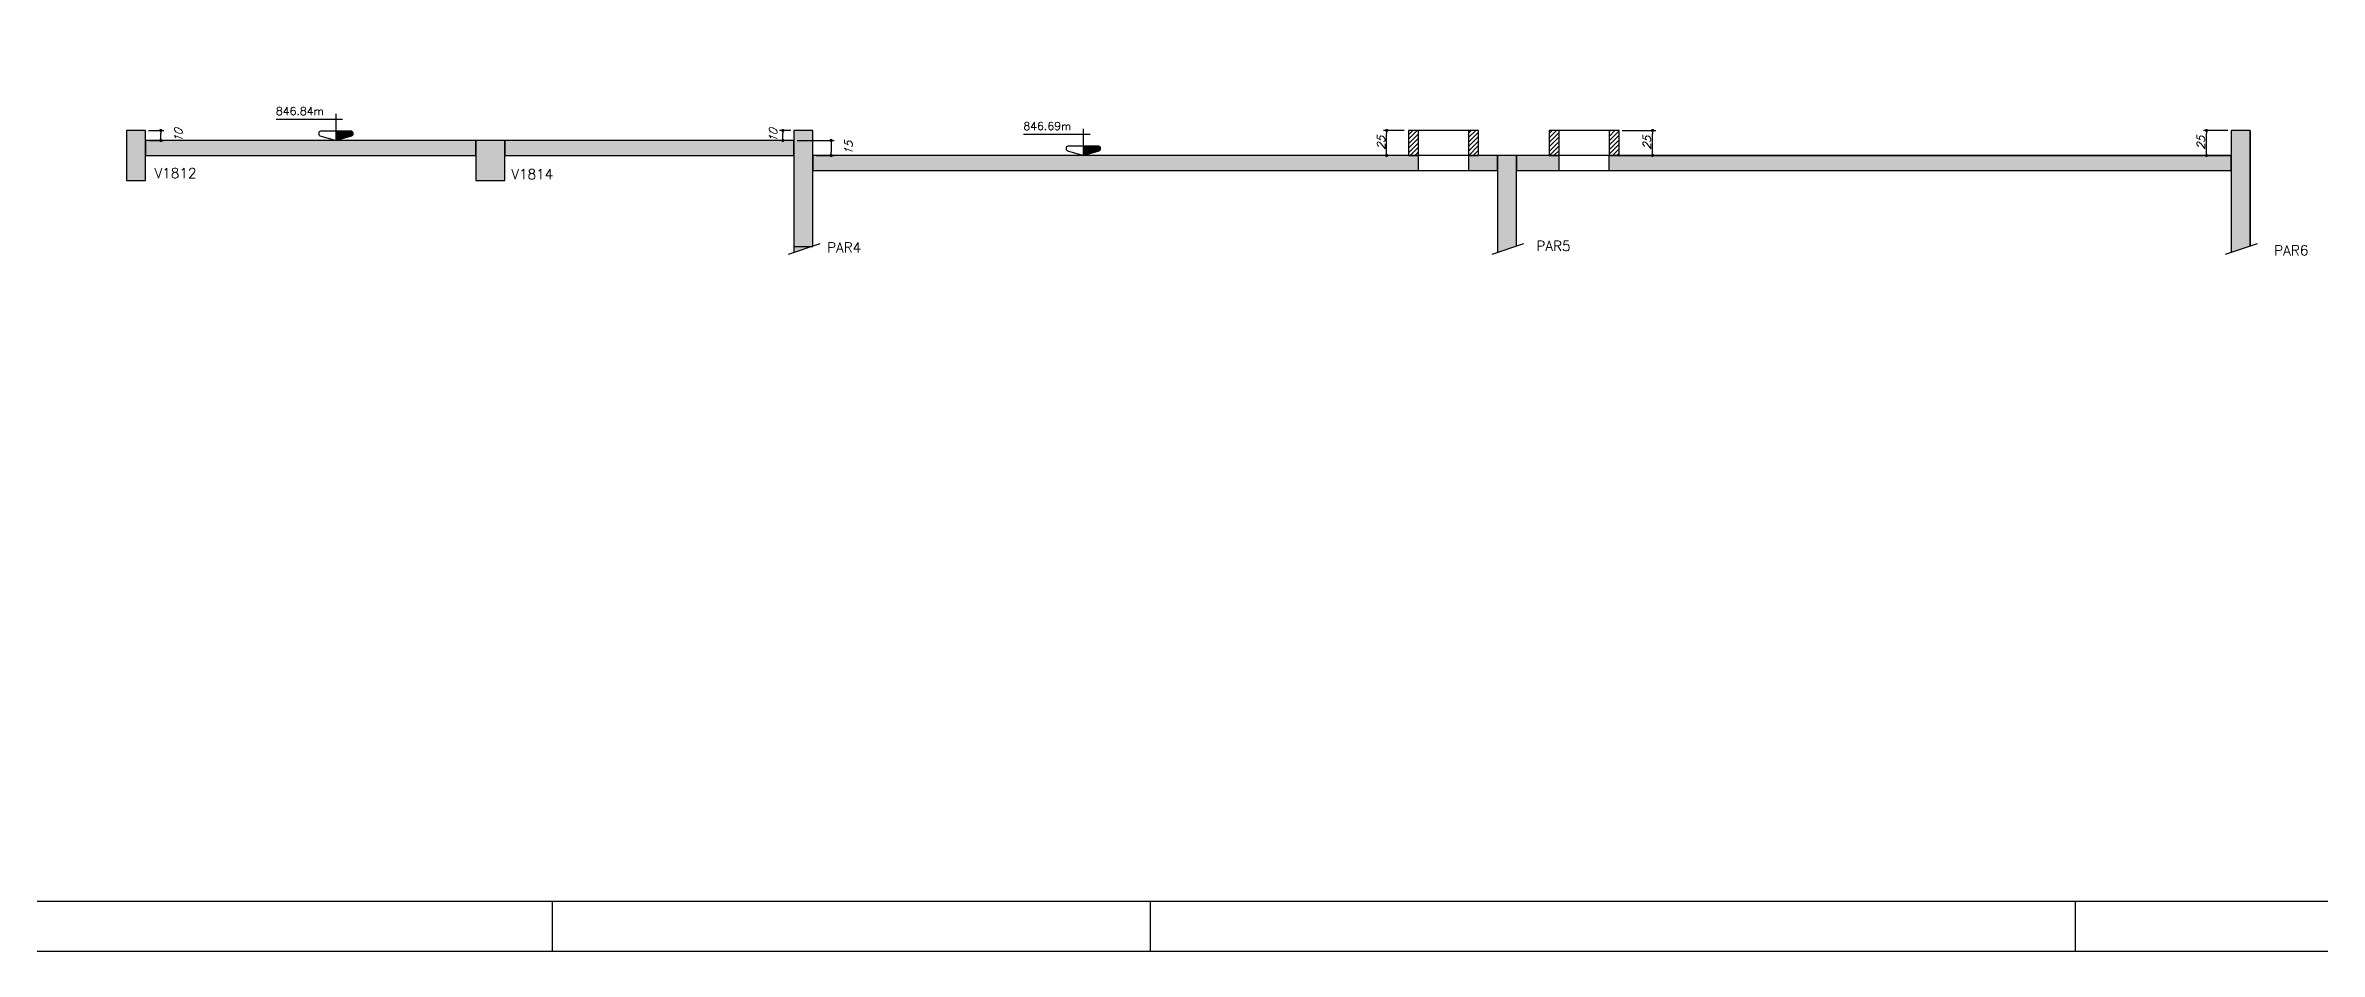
# Model space of a CAD drawing. Header units: millimetres. Extents: x -2404 to 6316, y -1750 to 2455.
# Drawn here: x -1264 to 1010, y -1750 to -844 of the extents above; entities that cross this region are included whole.
import ezdxf

# ---------------------------------------------------------------- set-up
doc = ezdxf.new("R2010")
doc.units = ezdxf.units.MM
doc.header["$LTSCALE"] = 50
for name, color, linetype in [('F-AUX', 2, 'Continuous'), ('F-AUX-RED', 1, 'Continuous'), ('F-CORTE', 4, 'Continuous'), ('F-COTAS', 106, 'Continuous'), ('F-MARGEM', 1, 'Continuous'), ('F-SOLIDO', 71, 'Continuous'), ('F-SOLIDO-CORTE', 71, 'Continuous'), ('F-TEXTO', 6, 'Continuous'), ('F-TEXTO-YELLOW', 2, 'Continuous')]:
    doc.layers.add(name, color=color, linetype=linetype)
doc.styles.add('CP-TEXT-INCL', font='romans.shx', dxfattribs={"oblique": 20})
doc.styles.add('MCP', font='romans.shx')
doc.dimstyles.new('CP-COTAS-50', dxfattribs={"dimscale": 0.64, "dimtxt": 12.5, "dimasz": 5, "dimexe": 5, "dimexo": 5, "dimgap": 2.5, "dimtad": 1, "dimdec": 1, "dimdsep": 46, "dimtxsty": 'CP-TEXT-INCL', "dimblk1": 'DOT', "dimblk2": 'DOT', "dimsah": 1, "dimcen": 9, "dimclrd": 256, "dimclre": 256, "dimclrt": 256, "dimadec": 0, "dimazin": 0, "dimtfac": 1, "dimtdec": 1, "dimtmove": 2, "dimatfit": 3, "dimldrblk": 'DOT', "dimfxl": 0, "dimtolj": 1, "dimarcsym": 0})

# ---------------------------------------------------------------- blocks, each defined once
blk = doc.blocks.new('Nível - Vista')
at = {"layer": 'F-SOLIDO'}
blk.add_hatch(color=256, dxfattribs=at).paths.add_polyline_path([(0, 0.238), (-0.38, 0.238, 0.414214), (-0.42, 0.198), (-0.42, 0.148, 0.331206), (-0.391, 0.11), (-0.011, 0.002, 0.072993), (0, 0)])
at = {"layer": 'F-AUX', "color": 2}
for p, q in [((0, 0.67), (0, 0)), ((-0.168, 0.521), (1.493, 0.521))]:
    blk.add_line(p, q, dxfattribs=at)
blk.add_lwpolyline([(-0.011, 0.002, 0.146769), (0.011, 0.002), (0.391, 0.11, 0.331206), (0.42, 0.148), (0.42, 0.198, 0.414214), (0.38, 0.238), (-0.38, 0.238, 0.414214), (-0.42, 0.198), (-0.42, 0.148, 0.331206), (-0.391, 0.11), (-0.011, 0.002, 0.146769), (0.011, 0.002)], format="xyb", dxfattribs=at)
at = {"layer": 'F-TEXTO', "color": 3, "style": 'MCP'}
blk.add_attdef('NÍVEL', (0.19, 0.636), '', height=0.25, dxfattribs=at)
blk = doc.blocks.new('_DOT')
at = {"color": 0, "linetype": 'ByBlock'}
blk.add_line((-0.5, 0), (-1, 0), dxfattribs=at)
at = {"color": 0, "linetype": 'ByBlock', "const_width": 0.5}
blk.add_lwpolyline([(-0.25, 0, 1), (0.25, 0, 1)], format="xyb", close=True, dxfattribs=at)
blk = doc.blocks.new('*D111')
at = {"layer": 'DEFPOINTS', "color": 0, "transparency": 16777216}
for p in [(-1164, -929.4), (-1148.6, -929.4), (-1164, -939.4)]:
    blk.add_point(p, dxfattribs=at)
at = {"layer": 'F-COTAS', "lineweight": -2, "transparency": 16777216}
for p, q in [((-1160.8, -929.4), (-1145.4, -929.4)), ((-1160.8, -939.4), (-1145.4, -939.4)), ((-1148.6, -936.2), (-1148.6, -932.6))]:
    blk.add_line(p, q, dxfattribs=at)
at = {"layer": 'F-COTAS', "lineweight": -2, "transparency": 16777216, "xscale": 3.2, "yscale": 3.2, "zscale": 3.2}
for p, rotation in [((-1148.6, -929.4), 90), ((-1148.6, -939.4), 270)]:
    blk.add_blockref('_DOT', p, dxfattribs=dict(at, rotation=rotation))
at = {"layer": 'F-COTAS', "transparency": 16777216, "insert": (-1131, -934.4), "char_height": 8, "attachment_point": 5, "rotation": 90, "style": 'CP-TEXT-INCL'}
blk.add_mtext('\\A1;10', dxfattribs=at)
blk = doc.blocks.new('*D112')
at = {"layer": 'DEFPOINTS', "color": 0, "transparency": 16777216}
for p in [(-526.6, -929.4), (-515.5, -929.4), (-515.5, -939.4)]:
    blk.add_point(p, dxfattribs=at)
at = {"layer": 'F-COTAS', "lineweight": -2, "transparency": 16777216}
for p, q in [((-518.7, -929.4), (-529.8, -929.4)), ((-518.7, -939.4), (-529.8, -939.4)), ((-526.6, -936.2), (-526.6, -932.6))]:
    blk.add_line(p, q, dxfattribs=at)
at = {"layer": 'F-COTAS', "lineweight": -2, "transparency": 16777216, "xscale": 3.2, "yscale": 3.2, "zscale": 3.2}
for p, rotation in [((-526.6, -929.4), 90), ((-526.6, -939.4), 270)]:
    blk.add_blockref('_DOT', p, dxfattribs=dict(at, rotation=rotation))
at = {"layer": 'F-COTAS', "transparency": 16777216, "insert": (-536.2, -934.4), "char_height": 8, "attachment_point": 5, "rotation": 90, "style": 'CP-TEXT-INCL'}
blk.add_mtext('\\A1;10', dxfattribs=at)
blk = doc.blocks.new('*D113')
at = {"layer": 'DEFPOINTS', "color": 0, "transparency": 16777216}
for p in [(-515.5, -939.4), (-496.5, -954.4), (-478.4, -954.4)]:
    blk.add_point(p, dxfattribs=at)
at = {"layer": 'F-COTAS', "lineweight": -2, "transparency": 16777216}
for p, q in [((-512.3, -939.4), (-475.2, -939.4)), ((-493.3, -954.4), (-475.2, -954.4)), ((-478.4, -942.6), (-478.4, -951.2))]:
    blk.add_line(p, q, dxfattribs=at)
at = {"layer": 'F-COTAS', "lineweight": -2, "transparency": 16777216, "xscale": 3.2, "yscale": 3.2, "zscale": 3.2}
for p, rotation in [((-478.4, -939.4), 90), ((-478.4, -954.4), 270)]:
    blk.add_blockref('_DOT', p, dxfattribs=dict(at, rotation=rotation))
at = {"layer": 'F-COTAS', "transparency": 16777216, "insert": (-460.8, -946.9), "char_height": 8, "attachment_point": 5, "rotation": 90, "style": 'CP-TEXT-INCL'}
blk.add_mtext('\\A1;15', dxfattribs=at)
blk = doc.blocks.new('*D114')
at = {"layer": 'DEFPOINTS', "color": 0, "transparency": 16777216}
for p in [(896.9, -929.4), (921.5, -929.4), (921.5, -954.4)]:
    blk.add_point(p, dxfattribs=at)
at = {"layer": 'F-COTAS', "lineweight": -2, "transparency": 16777216}
for p, q in [((918.3, -929.4), (893.7, -929.4)), ((918.3, -954.4), (893.7, -954.4)), ((896.9, -951.2), (896.9, -932.6))]:
    blk.add_line(p, q, dxfattribs=at)
at = {"layer": 'F-COTAS', "lineweight": -2, "transparency": 16777216, "xscale": 3.2, "yscale": 3.2, "zscale": 3.2}
for p, rotation in [((896.9, -929.4), 90), ((896.9, -954.4), 270)]:
    blk.add_blockref('_DOT', p, dxfattribs=dict(at, rotation=rotation))
at = {"layer": 'F-COTAS', "transparency": 16777216, "insert": (891.3, -941.9), "char_height": 8, "attachment_point": 5, "rotation": 90, "style": 'CP-TEXT-INCL'}
blk.add_mtext('\\A1;25', dxfattribs=at)
blk = doc.blocks.new('*D115')
at = {"layer": 'DEFPOINTS', "color": 0, "transparency": 16777216}
for p in [(77.1, -929.4), (98, -929.4), (98, -954.4)]:
    blk.add_point(p, dxfattribs=at)
at = {"layer": 'F-COTAS', "lineweight": -2, "transparency": 16777216}
for p, q in [((94.8, -929.4), (73.9, -929.4)), ((94.8, -954.4), (73.9, -954.4)), ((77.1, -951.2), (77.1, -932.6))]:
    blk.add_line(p, q, dxfattribs=at)
at = {"layer": 'F-COTAS', "lineweight": -2, "transparency": 16777216, "xscale": 3.2, "yscale": 3.2, "zscale": 3.2}
for p, rotation in [((77.1, -929.4), 90), ((77.1, -954.4), 270)]:
    blk.add_blockref('_DOT', p, dxfattribs=dict(at, rotation=rotation))
at = {"layer": 'F-COTAS', "transparency": 16777216, "insert": (71.5, -941.9), "char_height": 8, "attachment_point": 5, "rotation": 90, "style": 'CP-TEXT-INCL'}
blk.add_mtext('\\A1;25', dxfattribs=at)
blk = doc.blocks.new('*D116')
at = {"layer": 'DEFPOINTS', "color": 0, "transparency": 16777216}
for p in [(309.5, -929.4), (343, -929.4), (309.5, -954.4)]:
    blk.add_point(p, dxfattribs=at)
at = {"layer": 'F-COTAS', "lineweight": -2, "transparency": 16777216}
for p, q in [((312.7, -929.4), (346.2, -929.4)), ((312.7, -954.4), (346.2, -954.4)), ((343, -951.2), (343, -932.6))]:
    blk.add_line(p, q, dxfattribs=at)
at = {"layer": 'F-COTAS', "lineweight": -2, "transparency": 16777216, "xscale": 3.2, "yscale": 3.2, "zscale": 3.2}
for p, rotation in [((343, -929.4), 90), ((343, -954.4), 270)]:
    blk.add_blockref('_DOT', p, dxfattribs=dict(at, rotation=rotation))
at = {"layer": 'F-COTAS', "transparency": 16777216, "insert": (337.4, -941.9), "char_height": 8, "attachment_point": 5, "rotation": 90, "style": 'CP-TEXT-INCL'}
blk.add_mtext('\\A1;25', dxfattribs=at)
blk = doc.blocks.new('A0-3L')
at = {"layer": 'F-MARGEM', "color": 2}
for p, q in [((32.95, 0), (32.95, 1)), ((44.9, 1), (44.9, 0)), ((63.4, 1), (63.4, 0))]:
    blk.add_line(p, q, dxfattribs=at)
blk.add_lwpolyline([(0, 0), (0, 84.1), (174.4, 84.1), (174.4, 0)], close=True, dxfattribs=at)
at = {"layer": 'F-MARGEM', "color": 7}
blk.add_lwpolyline([(2.5, 83.1), (173.4, 83.1), (173.4, 1), (2.5, 1)], close=True, dxfattribs=at)

msp = doc.modelspace()

# ---------------------------------------------------------------- hatches: boundary and pattern name
at = {"layer": 'F-AUX-RED'}
h = msp.add_hatch(dxfattribs=at)
h.set_pattern_fill('ANSI31', color=256)
h.paths.add_polyline_path([(109, -930.348), (109, -929.423), (101.457, -929.423), (99, -929.423), (99, -948.281), (99, -954.423), (101.457, -954.423), (109, -954.423)])
h = msp.add_hatch(dxfattribs=at)
h.set_pattern_fill('ANSI31', color=256)
h.paths.add_polyline_path([(169, -931.397), (169, -929.423), (159.79, -929.423), (159, -929.423), (159, -951.903), (159, -954.423), (159.79, -954.423), (169, -954.423)])
h = msp.add_hatch(dxfattribs=at)
h.set_pattern_fill('ANSI31', color=256)
h.paths.add_polyline_path([(249.5, -930.348), (249.5, -929.423), (241.957, -929.423), (239.5, -929.423), (239.5, -948.281), (239.5, -954.423), (241.957, -954.423), (249.5, -954.423)])
h = msp.add_hatch(dxfattribs=at)
h.set_pattern_fill('ANSI31', color=256)
h.paths.add_polyline_path([(309.5, -931.397), (309.5, -929.423), (300.289, -929.423), (299.5, -929.423), (299.5, -951.903), (299.5, -954.423), (300.29, -954.423), (309.5, -954.423)])
at = {"layer": 'F-SOLIDO-CORTE', "linetype": 'Continuous'}
for points in [[(-1183, -940.988), (-1183, -961.481), (-1183, -979.423), (-1176.182, -979.423), (-1171.787, -979.423), (-1164, -979.423), (-1164, -967.857), (-1164, -947.364), (-1164, -929.423), (-1168.395, -929.423), (-1176.182, -929.423), (-1183, -929.423)], [(-1045.406, -939.423), (-1111.61, -939.423), (-1164, -939.423), (-1164, -942.892), (-1164, -949.04), (-1164, -954.423), (-1111.61, -954.423), (-1045.406, -954.423), (-968.956, -954.423), (-833.5, -954.423), (-833.5, -950.953), (-833.5, -944.805), (-833.5, -939.423), (-909.949, -939.423)], [(-823.094, -939.423), (-833.5, -939.423), (-833.5, -948.675), (-833.5, -965.069), (-833.5, -979.423), (-823.094, -979.423), (-816.386, -979.423), (-804.5, -979.423), (-804.5, -970.17), (-804.5, -953.776), (-804.5, -939.423), (-811.208, -939.423)], [(-686.053, -939.423), (-804.5, -939.423), (-804.5, -942.892), (-804.5, -949.04), (-804.5, -954.423), (-737.65, -954.423), (-619.203, -954.423), (-515.5, -954.423), (-515.5, -950.716), (-515.5, -947.461), (-515.5, -939.423), (-619.203, -939.423)], [(106.718, -954.423), (97.977, -954.423), (14.588, -954.423), (-70.492, -954.423), (-87.609, -954.423), (-105.073, -954.423), (-247.565, -954.423), (-369.017, -954.423), (-422.219, -954.423), (-476.5, -954.423), (-481.126, -954.423), (-485.846, -954.423), (-486.066, -954.423), (-486.28, -954.423), (-496.5, -954.423), (-496.5, -958.13), (-496.5, -961.385), (-496.5, -969.423), (-486.28, -969.423), (-486.065, -969.423), (-485.846, -969.423), (-481.22, -969.423), (-476.5, -969.423), (-423.298, -969.423), (-369.017, -969.423), (-247.565, -969.423), (-105.073, -969.423), (-87.956, -969.423), (-70.492, -969.423), (12.897, -969.423), (97.977, -969.423), (106.718, -969.423), (107.481, -969.423), (107.516, -969.423), (109.1, -969.423), (109.1, -955.82), (109.1, -954.423), (108.412, -954.423), (107.516, -954.423), (107.16, -954.423)], [(159.411, -954.423), (158.9, -954.423), (158.9, -968.025), (158.9, -969.423), (159.122, -969.423), (159.411, -969.423), (172.152, -969.423), (188, -969.423), (188, -965.953), (188, -965.18), (188, -954.423), (160.655, -954.423)], [(247.402, -954.423), (211.724, -954.423), (207, -954.423), (207, -957.892), (207, -958.352), (207, -969.423), (247.031, -969.423), (247.402, -969.423), (249.6, -969.423), (249.6, -955.82), (249.6, -954.423), (247.862, -954.423)], [(299.4, -954.423), (299.4, -968.025), (299.4, -969.423), (341.586, -969.423), (684.624, -969.423), (828.381, -969.423), (846.655, -969.423), (849.074, -969.423), (913.032, -969.423), (921.5, -969.423), (921.5, -965.953), (921.5, -965.494), (921.5, -954.423), (857.542, -954.423), (849.074, -954.423), (830.8, -954.423), (828.381, -954.423), (341.586, -954.423)]]:
    msp.add_hatch(color=256, dxfattribs=at).paths.add_polyline_path(points, flags=16)
for points in [[(-515.5, -1051.26), (-496.5, -1044.758), (-496.5, -999.085), (-496.5, -929.423), (-501.195, -929.423), (-505.319, -929.423), (-515.5, -929.423), (-515.5, -961.55)], [(940.5, -929.423), (936.105, -929.423), (935.523, -929.423), (921.5, -929.423), (921.5, -959.494), (921.5, -965.494), (921.5, -965.953), (921.5, -969.423), (921.5, -1051.26), (940.5, -1044.758), (940.5, -1029.352), (940.5, -1025.371)], [(188, -1051.26), (207, -1044.758), (207, -1031.919), (207, -954.423), (202.605, -954.423), (202.023, -954.423), (188, -954.423), (188, -978.711)]]:
    msp.add_hatch(color=256, dxfattribs=at).paths.add_polyline_path(points)

# ---------------------------------------------------------------- linework, layer by layer
at = {"layer": 'F-CORTE', "linetype": 'Continuous'}
for p, q in [((-1176.182, -929.423), (-1183, -929.423)), ((-1183, -929.423), (-1183, -940.988)), ((-1168.395, -929.423), (-1176.182, -929.423)), ((-1164, -929.423), (-1168.395, -929.423)), ((-1164, -939.423), (-1164, -929.423)), ((-505.319, -929.423), (-515.5, -929.423)), ((-515.5, -929.423), (-515.5, -939.423)), ((-501.195, -929.423), (-505.319, -929.423)), ((-496.5, -929.423), (-501.195, -929.423)), ((-496.5, -954.423), (-496.5, -929.423)), ((101.457, -929.423), (99, -929.423)), ((99, -929.423), (99, -948.281)), ((109, -929.423), (101.457, -929.423)), ((109, -930.348), (109, -929.423)), ((109, -954.423), (109, -930.348)), ((-1183, -940.988), (-1183, -979.423)), ((-1045.406, -939.423), (-1164, -939.423)), ((-1164, -967.857), (-1164, -954.423)), ((-1164, -954.423), (-1111.61, -954.423)), ((-1111.61, -954.423), (-1045.406, -954.423)), ((-833.5, -939.423), (-1045.406, -939.423)), ((-1045.406, -954.423), (-968.956, -954.423)), ((-968.956, -954.423), (-833.5, -954.423)), ((-823.094, -939.423), (-833.5, -939.423)), ((-833.5, -954.423), (-833.5, -965.069)), ((-804.5, -939.423), (-823.094, -939.423)), ((-686.053, -939.423), (-804.5, -939.423)), ((-804.5, -970.17), (-804.5, -954.423)), ((-804.5, -954.423), (-737.65, -954.423)), ((-737.65, -954.423), (-619.203, -954.423)), ((-515.5, -939.423), (-686.053, -939.423)), ((-619.203, -954.423), (-515.5, -954.423)), ((-515.5, -954.423), (-515.5, -961.55)), ((99, -954.423), (-496.5, -954.423)), ((99, -948.281), (99, -954.423)), ((109.1, -954.423), (109, -954.423)), ((109.1, -955.82), (109.1, -954.423)), ((-1164, -979.423), (-1164, -967.857)), ((-833.5, -965.069), (-833.5, -979.423)), ((-804.5, -979.423), (-804.5, -970.17)), ((-515.5, -961.55), (-515.5, -1051.26)), ((-485.846, -969.423), (-486.065, -969.423)), ((-485.846, -969.423), (-481.22, -969.423)), ((-481.22, -969.423), (-476.5, -969.423)), ((-476.5, -969.423), (-423.298, -969.423)), ((-423.298, -969.423), (-369.017, -969.423)), ((-369.017, -969.423), (-247.565, -969.423)), ((-247.565, -969.423), (-105.073, -969.423)), ((-105.073, -969.423), (-87.956, -969.423)), ((-87.956, -969.423), (-70.492, -969.423)), ((-70.492, -969.423), (12.897, -969.423)), ((12.897, -969.423), (97.977, -969.423)), ((97.977, -969.423), (106.718, -969.423)), ((106.718, -969.423), (107.481, -969.423)), ((107.481, -969.423), (107.516, -969.423)), ((107.516, -969.423), (109.1, -969.423)), ((109.1, -969.423), (109.1, -955.82)), ((-1183, -979.423), (-1176.182, -979.423)), ((-1176.182, -979.423), (-1171.787, -979.423)), ((-1171.787, -979.423), (-1164, -979.423)), ((-833.5, -979.423), (-823.094, -979.423)), ((-823.094, -979.423), (-816.386, -979.423)), ((-816.386, -979.423), (-804.5, -979.423))]:
    msp.add_line(p, q, dxfattribs=at)
at = {"layer": 'F-CORTE'}
for p, q in [((940.5, -929.423), (921.5, -929.423)), ((921.5, -929.423), (921.5, -954.423)), ((940.5, -929.423), (940.5, -1044.758)), ((309.5, -954.423), (921.5, -954.423))]:
    msp.add_line(p, q, dxfattribs=at)
at = {"layer": 'F-CORTE', "color": 1, "linetype": 'Continuous'}
for p, q in [((-520.996, -1053.141), (-489.212, -1042.264)), ((182.504, -1053.141), (214.288, -1042.264)), ((916.004, -1053.141), (947.788, -1042.264))]:
    msp.add_line(p, q, dxfattribs=at)
at = {"layer": 'F-CORTE', "color": 2, "linetype": 'Continuous'}
for points in [[(159, -929.423), (109, -929.423)], [(299.5, -929.423), (249.5, -929.423)], [(158.9, -954.423), (109.1, -954.423)], [(299.4, -954.423), (249.6, -954.423)], [(109.1, -969.423), (158.9, -969.423)], [(249.6, -969.423), (299.4, -969.423)]]:
    msp.add_lwpolyline(points, dxfattribs=at)
at = {"layer": 'F-CORTE', "linetype": 'Continuous'}
for points in [[(169, -931.397), (169, -929.423), (159.79, -929.423), (159, -929.423), (159, -951.903), (159, -954.423), (158.9, -954.423), (158.9, -968.025), (158.9, -969.423), (159.122, -969.423), (159.411, -969.423), (172.152, -969.423), (188, -969.423), (188, -978.711), (188, -981.926), (188, -1051.26)], [(207, -1044.758), (207, -1035.135), (207, -1031.919), (207, -969.423), (247.031, -969.423), (247.402, -969.423), (249.6, -969.423), (249.6, -955.82), (249.6, -954.423), (249.5, -954.423), (249.5, -930.348), (249.5, -929.423), (241.957, -929.423), (239.5, -929.423), (239.5, -948.281), (239.5, -954.423), (207, -954.423), (202.023, -954.423), (188, -954.423), (169, -954.423), (169, -931.397)], [(309.5, -954.423), (309.5, -929.423), (300.289, -929.423), (299.5, -929.423), (299.5, -951.903), (299.5, -954.423), (299.4, -954.423), (299.4, -969.423), (341.586, -969.423), (684.624, -969.423), (828.381, -969.423), (846.655, -969.423), (849.074, -969.423), (913.032, -969.423), (921.5, -969.423), (921.5, -1051.26)], [(-496.5, -1044.758), (-496.5, -1027.296), (-496.5, -999.085), (-496.5, -969.423), (-486.28, -969.423), (-486.065, -969.423)]]:
    msp.add_lwpolyline(points, dxfattribs=at)
at = {"layer": 'F-SOLIDO-CORTE', "linetype": 'Continuous'}
for points in [[(-1183, -940.988), (-1183, -961.481), (-1183, -979.423), (-1176.182, -979.423), (-1171.787, -979.423), (-1164, -979.423), (-1164, -967.857), (-1164, -947.364), (-1164, -929.423), (-1168.395, -929.423), (-1176.182, -929.423), (-1183, -929.423), (-1183, -940.988)], [(-496.5, -1044.758), (-496.5, -1027.296), (-496.5, -999.085), (-496.5, -929.423), (-501.195, -929.423), (-505.319, -929.423), (-515.5, -929.423), (-515.5, -961.55)], [(109, -930.348), (109, -929.423), (101.457, -929.423), (99, -929.423), (99, -948.281), (99, -954.423), (101.457, -954.423), (109, -954.423), (109, -930.348)], [(169, -931.397), (169, -929.423), (159.79, -929.423), (159, -929.423), (159, -951.903), (159, -954.423), (159.79, -954.423), (169, -954.423), (169, -931.397)], [(249.5, -930.348), (249.5, -929.423), (241.957, -929.423), (239.5, -929.423), (239.5, -948.281), (239.5, -954.423), (241.957, -954.423), (249.5, -954.423), (249.5, -930.348)], [(309.5, -931.397), (309.5, -929.423), (300.29, -929.423), (299.5, -929.423), (299.5, -951.903), (299.5, -954.423), (300.29, -954.423), (309.5, -954.423), (309.5, -931.397)], [(940.5, -1044.758), (940.5, -1029.352), (940.5, -1025.371), (940.5, -929.423), (936.105, -929.423), (935.523, -929.423), (921.5, -929.423), (921.5, -959.494)], [(-1045.406, -939.423), (-1111.61, -939.423), (-1164, -939.423), (-1164, -942.892), (-1164, -949.04), (-1164, -954.423), (-1111.61, -954.423), (-1045.406, -954.423), (-968.956, -954.423), (-833.5, -954.423), (-833.5, -950.953), (-833.5, -944.805), (-833.5, -939.423), (-909.949, -939.423), (-1045.406, -939.423)], [(-823.094, -939.423), (-833.5, -939.423), (-833.5, -948.675), (-833.5, -965.069), (-833.5, -979.423), (-823.094, -979.423), (-816.386, -979.423), (-804.5, -979.423), (-804.5, -970.17), (-804.5, -953.776), (-804.5, -939.423), (-811.208, -939.423), (-823.094, -939.423)], [(-686.053, -939.423), (-804.5, -939.423), (-804.5, -942.892), (-804.5, -949.04), (-804.5, -954.423), (-737.65, -954.423), (-619.203, -954.423), (-515.5, -954.423), (-515.5, -950.716), (-515.5, -947.461), (-515.5, -939.423), (-619.203, -939.423), (-686.053, -939.423)], [(106.718, -954.423), (97.977, -954.423), (14.588, -954.423), (-70.492, -954.423), (-87.609, -954.423), (-105.073, -954.423), (-247.565, -954.423), (-369.017, -954.423), (-422.219, -954.423), (-476.5, -954.423), (-481.126, -954.423), (-485.846, -954.423), (-486.066, -954.423), (-486.28, -954.423), (-496.5, -954.423), (-496.5, -958.13), (-496.5, -961.385), (-496.5, -969.423), (-486.28, -969.423), (-486.065, -969.423), (-485.846, -969.423), (-481.22, -969.423), (-476.5, -969.423), (-423.298, -969.423), (-369.017, -969.423), (-247.565, -969.423), (-105.073, -969.423), (-87.956, -969.423), (-70.492, -969.423), (12.897, -969.423), (97.977, -969.423), (106.718, -969.423), (107.481, -969.423), (107.516, -969.423), (109.1, -969.423), (109.1, -955.82), (109.1, -954.423), (108.412, -954.423), (107.516, -954.423), (107.16, -954.423), (106.718, -954.423)], [(159.412, -954.423), (158.9, -954.423), (158.9, -968.025), (158.9, -969.423), (159.122, -969.423), (159.412, -969.423), (172.152, -969.423), (188, -969.423), (188, -965.953), (188, -965.18), (188, -954.423), (160.655, -954.423), (159.412, -954.423)], [(202.023, -954.423), (188, -954.423), (188, -978.711), (188, -981.926), (188, -1051.26)], [(207, -1044.758), (207, -1035.135), (207, -1031.919), (207, -954.423), (202.605, -954.423), (202.023, -954.423)], [(247.402, -954.423), (211.724, -954.423), (207, -954.423), (207, -957.892), (207, -958.352), (207, -969.423), (247.031, -969.423), (247.402, -969.423), (249.6, -969.423), (249.6, -955.82), (249.6, -954.423), (247.862, -954.423), (247.402, -954.423)], [(299.4, -954.423), (299.4, -968.025), (299.4, -969.423), (341.586, -969.423), (684.624, -969.423), (828.381, -969.423), (846.655, -969.423), (849.074, -969.423), (913.032, -969.423), (921.5, -969.423), (921.5, -965.953), (921.5, -965.494), (921.5, -954.423), (857.542, -954.423), (849.074, -954.423), (830.8, -954.423), (828.381, -954.423), (341.586, -954.423), (299.4, -954.423)], [(-515.5, -961.55), (-515.5, -989.761), (-515.5, -1051.26)], [(921.5, -959.494), (921.5, -963.475), (921.5, -1051.26)], [(-515.5, -1045.252), (-501.477, -1045.252), (-497.082, -1045.252), (-496.5, -1045.252)]]:
    msp.add_lwpolyline(points, dxfattribs=at)

# ---------------------------------------------------------------- block references
ref = msp.add_blockref('Nível - Vista', (-973.494, -939.423), dxfattribs=dict(xscale=-40, yscale=40, zscale=40))
ref.add_attrib('NÍVEL', '846.84m', (-1033.475, -913.992), dxfattribs={"layer": 'F-TEXTO', "color": 3, "height": 8, "style": 'MCP'})
ref = msp.add_blockref('Nível - Vista', (-226.156, -954.423), dxfattribs=dict(xscale=-40, yscale=40, zscale=40))
ref.add_attrib('NÍVEL', '846.69m', (-286.137, -928.992), dxfattribs={"layer": 'F-TEXTO', "color": 3, "height": 8, "style": 'MCP'})
at = {"layer": 'F-MARGEM', "xscale": 50, "yscale": 50, "zscale": 50}
msp.add_blockref('A0-3L', (-2404.482, -1750.135), dxfattribs=at)

# ---------------------------------------------------------------- texts
at = {"layer": 'F-TEXTO-YELLOW', "linetype": 'Continuous', "style": 'MCP'}
for s, p in [('V1812', (-1154.846, -977.056)), ('V1814', (-798.163, -978.146)), ('PAR4', (-482.47, -1051.313)), ('PAR5', (226.773, -1049.897)), ('PAR6', (964.471, -1054.273))]:
    msp.add_text(s, height=10, dxfattribs=at).set_placement(p)

# ---------------------------------------------------------------- dimensions: what is measured, and where the dimension line sits
at = {"layer": 'F-COTAS'}
for base, p1, p2, picture, middle in [((-1148.644, -929.423), (-1164, -939.423), (-1164, -929.423), '*D111', (-1131.044, -934.423)), ((-526.572, -929.423), (-515.5, -939.423), (-515.5, -929.423), '*D112', (-536.172, -934.423)), ((77.074, -929.423), (97.977, -954.423), (97.977, -929.423), '*D115', (71.474, -941.923)), ((342.993, -929.423), (309.5, -954.423), (309.5, -929.423), '*D116', (337.393, -941.923)), ((896.939, -929.423), (921.5, -954.423), (921.5, -929.423), '*D114', (891.339, -941.923)), ((-478.443, -954.423), (-515.5, -939.423), (-496.5, -954.423), '*D113', (-460.843, -946.923))]:
    dim = msp.add_linear_dim(base=base, p1=p1, p2=p2, angle=90, dimstyle='CP-COTAS-50', dxfattribs=at)
    dim.commit()
    dim.dimension.update_dxf_attribs({"geometry": picture, "text_midpoint": middle})

doc.saveas('drawing.dxf')
